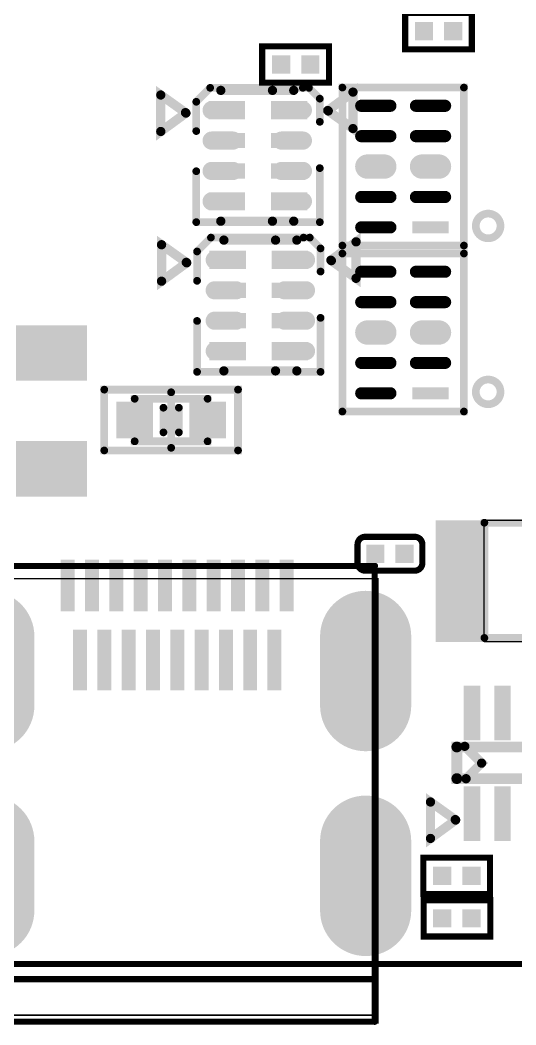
# Model space of a CAD drawing. Extents: x -0.1 to 65.1, y -1.2 to 30.1.
# Drawn here: x 9.87 to 18.02, y -1 to 15.53 of the extents above; entities that cross this region are included whole.
import ezdxf

# ---------------------------------------------------------------- set-up
doc = ezdxf.new("R2010")
doc.units = 0
doc.header["$MEASUREMENT"] = 0
doc.linetypes.add('KEEPOUT_00001000$0', pattern=[2, 1, 1])
doc.layers.get('0').update_dxf_attribs({"linetype": 'CONTINUOUS'})
for name, color, linetype in [('BOARD_OUTLINE_00', 183, 'CONTINUOUS'), ('DRIL_NPLTE_THRU_01', 3, 'CONTINUOUS'), ('DRIL_NPLTE_THRU_02', 171, 'CONTINUOUS'), ('DRIL_NPLTE_THRU_03', 34, 'CONTINUOUS'), ('DRIL_NPLTE_THRU_04', 222, 'CONTINUOUS'), ('DRIL_NPLTE_THRU_05', 171, 'CONTINUOUS'), ('DRIL_NPLTE_THRU_06', 186, 'CONTINUOUS'), ('DRIL_NPLTE_THRU_07', 171, 'CONTINUOUS'), ('DRIL_NPLTE_THRU_08', 2, 'CONTINUOUS'), ('DRIL_PLTE_THRU_01', 3, 'CONTINUOUS'), ('DRIL_PLTE_THRU_02', 171, 'CONTINUOUS'), ('DRIL_PLTE_THRU_03', 34, 'CONTINUOUS'), ('DRIL_PLTE_THRU_04', 222, 'CONTINUOUS'), ('DRIL_PLTE_THRU_05', 171, 'CONTINUOUS'), ('DRIL_PLTE_THRU_06', 186, 'CONTINUOUS'), ('DRIL_PLTE_THRU_07', 171, 'CONTINUOUS'), ('DRIL_PLTE_THRU_08', 2, 'CONTINUOUS'), ('KEEPOUT_01', 1, 'CONTINUOUS'), ('PADS_BOT', 56, 'CONTINUOUS'), ('PADS_INNER', 96, 'CONTINUOUS'), ('PADS_TOP', 96, 'CONTINUOUS'), ('PART_TOP_2DLINE_00', 254, 'CONTINUOUS'), ('PART_TOP_2DLINE_01', 254, 'CONTINUOUS'), ('PART_TOP_2DLINE_108', 7, 'CONTINUOUS'), ('PART_TOP_2DLINE_120', 6, 'CONTINUOUS'), ('PART_TOP_2DLINE_126', 1, 'CONTINUOUS')]:
    doc.layers.add(name, color=color, linetype=linetype)

# ---------------------------------------------------------------- blocks, each defined once
blk = doc.blocks.new('BOARD_1')
at = {"layer": 'BOARD_OUTLINE_00', "const_width": 0.102}
blk.add_lwpolyline([(0, 0), (0, 24.854, -0.414214), (2.457, 27.311), (62.522, 27.311, -0.414214), (65.002, 24.832), (65.002, -0.229, -0.414214), (62.536, -2.694), (2.527, -2.694, -0.414214), (-0.013, -0.153), (-0.013, 0)], format="xyb", close=True, dxfattribs=at)
blk = doc.blocks.new('SMOOTH_0$1016')
at = {"const_width": 0.0508}
blk.add_lwpolyline([(-0.0254, 0, 1), (0.0254, 0, 1)], format="xyb", close=True, dxfattribs=at)
blk = doc.blocks.new('PART_BODY_TOP_72')
at = {"layer": 'PART_TOP_2DLINE_01', "const_width": 0.1016}
blk.add_lwpolyline([(-0.5461, -0.29972), (0.55118, -0.29972), (0.55118, 0.29972), (-0.5461, 0.29972)], close=True, dxfattribs=at)
at = {"layer": 'PART_TOP_2DLINE_01'}
for p in [(-0.5461, 0.29972), (0.55118, 0.29972), (-0.5461, -0.29972), (0.55118, -0.29972)]:
    blk.add_blockref('SMOOTH_0$1016', p, dxfattribs=at)
blk = doc.blocks.new('DRIL_HOLE_0')
blk.add_lwpolyline([(0, 0, 1), (0, 0, 1)], format="xyb", close=True)
blk = doc.blocks.new('PAD_0')
blk.add_lwpolyline([(0, 0, 1), (0, 0, 1)], format="xyb", close=True)
blk = doc.blocks.new('PAD_1')
at = {"const_width": 0.29972}
blk.add_lwpolyline([(-0.14986, 0), (0.14986, 0)], dxfattribs=at)
blk = doc.blocks.new('STK_TOP_11')
at = {"layer": 'DRIL_NPLTE_THRU_01'}
blk.add_blockref('DRIL_HOLE_0', (0, 0), dxfattribs=at)
at = {"layer": 'DRIL_NPLTE_THRU_02'}
blk.add_blockref('DRIL_HOLE_0', (0, 0), dxfattribs=at)
at = {"layer": 'DRIL_NPLTE_THRU_03'}
blk.add_blockref('DRIL_HOLE_0', (0, 0), dxfattribs=at)
at = {"layer": 'DRIL_NPLTE_THRU_04'}
blk.add_blockref('DRIL_HOLE_0', (0, 0), dxfattribs=at)
at = {"layer": 'DRIL_NPLTE_THRU_05'}
blk.add_blockref('DRIL_HOLE_0', (0, 0), dxfattribs=at)
at = {"layer": 'DRIL_NPLTE_THRU_06'}
blk.add_blockref('DRIL_HOLE_0', (0, 0), dxfattribs=at)
at = {"layer": 'DRIL_NPLTE_THRU_07'}
blk.add_blockref('DRIL_HOLE_0', (0, 0), dxfattribs=at)
at = {"layer": 'DRIL_NPLTE_THRU_08'}
blk.add_blockref('DRIL_HOLE_0', (0, 0), dxfattribs=at)
at = {"layer": 'PADS_BOT'}
blk.add_blockref('PAD_0', (0, 0), dxfattribs=at)
at = {"layer": 'PADS_INNER'}
blk.add_blockref('PAD_0', (0, 0), dxfattribs=at)
at = {"layer": 'PADS_TOP'}
blk.add_blockref('PAD_1', (0, 0), dxfattribs=at)
blk = doc.blocks.new('SYM_TOP_18')
for name, p in [('PART_BODY_TOP_72', (0, 0)), ('STK_TOP_11', (-0.24003, 0)), ('STK_TOP_11', (0.24003, 0))]:
    blk.add_blockref(name, p)
blk = doc.blocks.new('PART_TOP_51')
blk.add_blockref('SYM_TOP_18', (0, 0))
blk = doc.blocks.new('PART_TOP_52')
blk.add_blockref('SYM_TOP_18', (0, 0))
blk = doc.blocks.new('PART_BODY_TOP_64')
at = {"layer": 'PART_TOP_2DLINE_00', "const_width": 0.102}
blk.add_lwpolyline([(-0.533, 0.152, -0.414214), (-0.406, 0.279), (0.406, 0.279, -0.414214), (0.533, 0.152), (0.533, -0.152, -0.414214), (0.406, -0.279), (-0.406, -0.279, -0.414214), (-0.533, -0.152)], format="xyb", close=True, dxfattribs=at)
at = {"layer": 'PART_TOP_2DLINE_00'}
for p in [(-0.533, 0.152), (-0.406, 0.279)]:
    blk.add_blockref('SMOOTH_0$1016', p, dxfattribs=at)
blk = doc.blocks.new('SYM_TOP_10')
for name, p in [('PART_BODY_TOP_64', (0, 0)), ('STK_TOP_11', (-0.24003, 0)), ('STK_TOP_11', (0.24003, 0))]:
    blk.add_blockref(name, p)
blk = doc.blocks.new('PART_TOP_53')
blk.add_blockref('SYM_TOP_10', (0, 0))
blk = doc.blocks.new('SMOOTH_0$127')
at = {"const_width": 0.0635}
blk.add_lwpolyline([(-0.03175, 0, 1), (0.03175, 0, 1)], format="xyb", close=True, dxfattribs=at)
blk = doc.blocks.new('PART_BODY_TOP_75')
at = {"layer": 'KEEPOUT_01', "linetype": 'KEEPOUT_00001000$0'}
blk.add_lwpolyline([(-0.6, 1), (0.6, 1), (0.6, -1), (-0.6, -1)], close=True, dxfattribs=at)
at = {"layer": 'PART_TOP_2DLINE_00', "const_width": 0.127}
blk.add_lwpolyline([(-0.59436, 0.93472), (0.5969, 0.93472), (0.5969, -0.96012), (-0.59436, -0.96012)], close=True, dxfattribs=at)
at = {"layer": 'PART_TOP_2DLINE_00'}
for p in [(-0.59436, 0.93472), (0.5969, 0.93472), (-0.59436, -0.96012), (0.5969, -0.96012)]:
    blk.add_blockref('SMOOTH_0$127', p, dxfattribs=at)
blk = doc.blocks.new('PAD_2')
at = {"const_width": 0.8}
blk.add_lwpolyline([(-1, 0), (1, 0)], dxfattribs=at)
blk = doc.blocks.new('STK_TOP_17')
at = {"layer": 'DRIL_NPLTE_THRU_01'}
blk.add_blockref('DRIL_HOLE_0', (0, 0), dxfattribs=at)
at = {"layer": 'DRIL_NPLTE_THRU_02'}
blk.add_blockref('DRIL_HOLE_0', (0, 0), dxfattribs=at)
at = {"layer": 'DRIL_NPLTE_THRU_03'}
blk.add_blockref('DRIL_HOLE_0', (0, 0), dxfattribs=at)
at = {"layer": 'DRIL_NPLTE_THRU_04'}
blk.add_blockref('DRIL_HOLE_0', (0, 0), dxfattribs=at)
at = {"layer": 'DRIL_NPLTE_THRU_05'}
blk.add_blockref('DRIL_HOLE_0', (0, 0), dxfattribs=at)
at = {"layer": 'DRIL_NPLTE_THRU_06'}
blk.add_blockref('DRIL_HOLE_0', (0, 0), dxfattribs=at)
at = {"layer": 'DRIL_NPLTE_THRU_07'}
blk.add_blockref('DRIL_HOLE_0', (0, 0), dxfattribs=at)
at = {"layer": 'DRIL_NPLTE_THRU_08'}
blk.add_blockref('DRIL_HOLE_0', (0, 0), dxfattribs=at)
at = {"layer": 'PADS_BOT'}
blk.add_blockref('PAD_0', (0, 0), dxfattribs=at)
at = {"layer": 'PADS_INNER'}
blk.add_blockref('PAD_0', (0, 0), dxfattribs=at)
at = {"layer": 'PADS_TOP', "rotation": 90}
blk.add_blockref('PAD_2', (0, 0), dxfattribs=at)
blk = doc.blocks.new('SYM_TOP_21')
for name, p in [('STK_TOP_17', (-1, 0)), ('STK_TOP_17', (1, 0)), ('PART_BODY_TOP_75', (0, 0))]:
    blk.add_blockref(name, p)
blk = doc.blocks.new('PART_TOP_88')
blk.add_blockref('SYM_TOP_21', (0, 0))
blk = doc.blocks.new('SMOOTH_0$1778')
at = {"const_width": 0.0889}
blk.add_lwpolyline([(-0.04445, 0, 1), (0.04445, 0, 1)], format="xyb", close=True, dxfattribs=at)
blk = doc.blocks.new('SMOOTH_0$1524')
at = {"const_width": 0.0762}
blk.add_lwpolyline([(-0.0381, 0, 1), (0.0381, 0, 1)], format="xyb", close=True, dxfattribs=at)
blk = doc.blocks.new('PART_BODY_TOP_77')
at = {"layer": 'PART_TOP_2DLINE_00', "const_width": 0.178}
blk.add_lwpolyline([(-0.75, 0.27), (0.75, 0.27), (0.75, -0.25), (-0.75, -0.25)], close=True, dxfattribs=at)
at = {"layer": 'PART_TOP_2DLINE_00', "const_width": 0.152}
for points in [[(-0.619, 0.281), (-0.342, 0.004), (-0.598, -0.252)], [(-0.776, -0.925), (-1.183, -0.635), (-1.183, -1.235), (-0.769, -0.932)]]:
    blk.add_lwpolyline(points, dxfattribs=at)
at = {"layer": 'PART_TOP_2DLINE_00'}
for name, p in [('SMOOTH_0$1778', (-0.75, 0.27)), ('SMOOTH_0$1524', (-0.619, 0.281)), ('SMOOTH_0$1778', (0.75, 0.27)), ('SMOOTH_0$1524', (-0.342, 0.004)), ('SMOOTH_0$1778', (-0.75, -0.25)), ('SMOOTH_0$1778', (0.75, -0.25)), ('SMOOTH_0$1524', (-0.598, -0.252)), ('SMOOTH_0$1524', (-1.183, -0.635)), ('SMOOTH_0$1524', (-0.776, -0.925)), ('SMOOTH_0$1524', (-0.769, -0.932)), ('SMOOTH_0$1524', (-1.183, -1.235))]:
    blk.add_blockref(name, p, dxfattribs=at)
blk = doc.blocks.new('PAD_17')
at = {"const_width": 0.27}
blk.add_lwpolyline([(-0.577, 0), (0.323, 0)], dxfattribs=at)
blk = doc.blocks.new('STK_TOP_18')
at = {"layer": 'DRIL_PLTE_THRU_01'}
blk.add_blockref('DRIL_HOLE_0', (0, 0), dxfattribs=at)
at = {"layer": 'DRIL_PLTE_THRU_02'}
blk.add_blockref('DRIL_HOLE_0', (0, 0), dxfattribs=at)
at = {"layer": 'DRIL_PLTE_THRU_03'}
blk.add_blockref('DRIL_HOLE_0', (0, 0), dxfattribs=at)
at = {"layer": 'DRIL_PLTE_THRU_04'}
blk.add_blockref('DRIL_HOLE_0', (0, 0), dxfattribs=at)
at = {"layer": 'DRIL_PLTE_THRU_05'}
blk.add_blockref('DRIL_HOLE_0', (0, 0), dxfattribs=at)
at = {"layer": 'DRIL_PLTE_THRU_06'}
blk.add_blockref('DRIL_HOLE_0', (0, 0), dxfattribs=at)
at = {"layer": 'DRIL_PLTE_THRU_07'}
blk.add_blockref('DRIL_HOLE_0', (0, 0), dxfattribs=at)
at = {"layer": 'DRIL_PLTE_THRU_08'}
blk.add_blockref('DRIL_HOLE_0', (0, 0), dxfattribs=at)
at = {"layer": 'PADS_BOT'}
blk.add_blockref('PAD_0', (0, 0), dxfattribs=at)
at = {"layer": 'PADS_INNER'}
blk.add_blockref('PAD_0', (0, 0), dxfattribs=at)
at = {"layer": 'PADS_TOP', "rotation": 90}
blk.add_blockref('PAD_17', (0, 0), dxfattribs=at)
blk = doc.blocks.new('PAD_18')
at = {"const_width": 0.27}
blk.add_lwpolyline([(-0.323, 0), (0.577, 0)], dxfattribs=at)
blk = doc.blocks.new('STK_TOP_19')
at = {"layer": 'DRIL_PLTE_THRU_01'}
blk.add_blockref('DRIL_HOLE_0', (0, 0), dxfattribs=at)
at = {"layer": 'DRIL_PLTE_THRU_02'}
blk.add_blockref('DRIL_HOLE_0', (0, 0), dxfattribs=at)
at = {"layer": 'DRIL_PLTE_THRU_03'}
blk.add_blockref('DRIL_HOLE_0', (0, 0), dxfattribs=at)
at = {"layer": 'DRIL_PLTE_THRU_04'}
blk.add_blockref('DRIL_HOLE_0', (0, 0), dxfattribs=at)
at = {"layer": 'DRIL_PLTE_THRU_05'}
blk.add_blockref('DRIL_HOLE_0', (0, 0), dxfattribs=at)
at = {"layer": 'DRIL_PLTE_THRU_06'}
blk.add_blockref('DRIL_HOLE_0', (0, 0), dxfattribs=at)
at = {"layer": 'DRIL_PLTE_THRU_07'}
blk.add_blockref('DRIL_HOLE_0', (0, 0), dxfattribs=at)
at = {"layer": 'DRIL_PLTE_THRU_08'}
blk.add_blockref('DRIL_HOLE_0', (0, 0), dxfattribs=at)
at = {"layer": 'PADS_BOT'}
blk.add_blockref('PAD_0', (0, 0), dxfattribs=at)
at = {"layer": 'PADS_INNER'}
blk.add_blockref('PAD_0', (0, 0), dxfattribs=at)
at = {"layer": 'PADS_TOP', "rotation": 90}
blk.add_blockref('PAD_18', (0, 0), dxfattribs=at)
blk = doc.blocks.new('SYM_TOP_23')
for name, p in [('STK_TOP_19', (-0.5, 0.7)), ('STK_TOP_19', (0, 0.7)), ('STK_TOP_19', (0.5, 0.7)), ('PART_BODY_TOP_77', (0, 0)), ('STK_TOP_18', (-0.5, -0.7)), ('STK_TOP_18', (0, -0.7)), ('STK_TOP_18', (0.5, -0.7))]:
    blk.add_blockref(name, p)
blk = doc.blocks.new('PART_TOP_89')
blk.add_blockref('SYM_TOP_23', (0, 0))
blk = doc.blocks.new('PART_BODY_TOP_92')
at = {"layer": 'PART_TOP_2DLINE_00'}
for points, const_width in [([(-1.016, 0.889), (-0.7874, 1.1176)], 0.127), ([(-0.7874, 1.1176), (0.7366, 1.1176)], 0.127), ([(0.7366, 1.1176), (0.8382, 1.1176), (1.016, 0.9398)], 0.127), ([(-1.19362, 0.71013), (-1.6, 1), (-1.6, 0.4), (-1.186, 0.70277)], 0.1524), ([(1.016, 0.9398), (1.016, 0.5588)], 0.127), ([(-1.016, 0.4064), (-1.016, 0.889)], 0.127), ([(1.016, -1.0922), (1.016, -0.2032)], 0.127), ([(-1.016, -0.254), (-1.016, -1.0922)], 0.127), ([(-1.016, -1.0922), (1.016, -1.0922)], 0.127)]:
    blk.add_lwpolyline(points, dxfattribs=dict(at, const_width=const_width))
for name, p in [('SMOOTH_0$127', (-0.7874, 1.1176)), ('SMOOTH_0$127', (-0.7874, 1.1176)), ('SMOOTH_0$127', (0.7366, 1.1176)), ('SMOOTH_0$127', (0.7366, 1.1176)), ('SMOOTH_0$127', (0.8382, 1.1176)), ('SMOOTH_0$1524', (-1.6, 1)), ('SMOOTH_0$127', (1.016, 0.9398)), ('SMOOTH_0$127', (1.016, 0.9398)), ('SMOOTH_0$127', (-1.016, 0.889)), ('SMOOTH_0$127', (-1.016, 0.889)), ('SMOOTH_0$1524', (-1.19362, 0.71013)), ('SMOOTH_0$1524', (-1.186, 0.70277)), ('SMOOTH_0$127', (1.016, 0.5588)), ('SMOOTH_0$1524', (-1.6, 0.4)), ('SMOOTH_0$127', (-1.016, 0.4064)), ('SMOOTH_0$127', (1.016, -0.2032)), ('SMOOTH_0$127', (-1.016, -0.254)), ('SMOOTH_0$127', (-1.016, -1.0922)), ('SMOOTH_0$127', (-1.016, -1.0922)), ('SMOOTH_0$127', (1.016, -1.0922)), ('SMOOTH_0$127', (1.016, -1.0922))]:
    blk.add_blockref(name, p, dxfattribs=at)
blk = doc.blocks.new('PAD_23')
at = {"const_width": 0.29972}
blk.add_lwpolyline([(-0.29972, 0), (0.29972, 0)], dxfattribs=at)
blk = doc.blocks.new('STK_TOP_32')
at = {"layer": 'DRIL_NPLTE_THRU_01'}
blk.add_blockref('DRIL_HOLE_0', (0, 0), dxfattribs=at)
at = {"layer": 'DRIL_NPLTE_THRU_02'}
blk.add_blockref('DRIL_HOLE_0', (0, 0), dxfattribs=at)
at = {"layer": 'DRIL_NPLTE_THRU_03'}
blk.add_blockref('DRIL_HOLE_0', (0, 0), dxfattribs=at)
at = {"layer": 'DRIL_NPLTE_THRU_04'}
blk.add_blockref('DRIL_HOLE_0', (0, 0), dxfattribs=at)
at = {"layer": 'DRIL_NPLTE_THRU_05'}
blk.add_blockref('DRIL_HOLE_0', (0, 0), dxfattribs=at)
at = {"layer": 'DRIL_NPLTE_THRU_06'}
blk.add_blockref('DRIL_HOLE_0', (0, 0), dxfattribs=at)
at = {"layer": 'DRIL_NPLTE_THRU_07'}
blk.add_blockref('DRIL_HOLE_0', (0, 0), dxfattribs=at)
at = {"layer": 'DRIL_NPLTE_THRU_08'}
blk.add_blockref('DRIL_HOLE_0', (0, 0), dxfattribs=at)
at = {"layer": 'PADS_BOT'}
blk.add_blockref('PAD_0', (0, 0), dxfattribs=at)
at = {"layer": 'PADS_INNER'}
blk.add_blockref('PAD_0', (0, 0), dxfattribs=at)
at = {"layer": 'PADS_TOP'}
blk.add_blockref('PAD_23', (0, 0), dxfattribs=at)
blk = doc.blocks.new('PAD_24')
at = {"const_width": 0.24892}
blk.add_lwpolyline([(-0.29972, 0), (0.29972, 0)], dxfattribs=at)
blk = doc.blocks.new('STK_TOP_33')
at = {"layer": 'DRIL_NPLTE_THRU_01'}
blk.add_blockref('DRIL_HOLE_0', (0, 0), dxfattribs=at)
at = {"layer": 'DRIL_NPLTE_THRU_02'}
blk.add_blockref('DRIL_HOLE_0', (0, 0), dxfattribs=at)
at = {"layer": 'DRIL_NPLTE_THRU_03'}
blk.add_blockref('DRIL_HOLE_0', (0, 0), dxfattribs=at)
at = {"layer": 'DRIL_NPLTE_THRU_04'}
blk.add_blockref('DRIL_HOLE_0', (0, 0), dxfattribs=at)
at = {"layer": 'DRIL_NPLTE_THRU_05'}
blk.add_blockref('DRIL_HOLE_0', (0, 0), dxfattribs=at)
at = {"layer": 'DRIL_NPLTE_THRU_06'}
blk.add_blockref('DRIL_HOLE_0', (0, 0), dxfattribs=at)
at = {"layer": 'DRIL_NPLTE_THRU_07'}
blk.add_blockref('DRIL_HOLE_0', (0, 0), dxfattribs=at)
at = {"layer": 'DRIL_NPLTE_THRU_08'}
blk.add_blockref('DRIL_HOLE_0', (0, 0), dxfattribs=at)
at = {"layer": 'PADS_BOT'}
blk.add_blockref('PAD_0', (0, 0), dxfattribs=at)
at = {"layer": 'PADS_INNER'}
blk.add_blockref('PAD_0', (0, 0), dxfattribs=at)
at = {"layer": 'PADS_TOP'}
blk.add_blockref('PAD_24', (0, 0), dxfattribs=at)
blk = doc.blocks.new('SYM_TOP_38')
for name, p in [('PART_BODY_TOP_92', (0, 0)), ('STK_TOP_32', (-0.512064, 0.750062)), ('STK_TOP_32', (0.512064, 0.750062)), ('STK_TOP_33', (-0.512064, 0.249936)), ('STK_TOP_33', (0.512064, 0.249936)), ('STK_TOP_33', (-0.512064, -0.249936)), ('STK_TOP_33', (0.512064, -0.249936)), ('STK_TOP_32', (-0.512064, -0.750062)), ('STK_TOP_32', (0.512064, -0.750062))]:
    blk.add_blockref(name, p)
blk = doc.blocks.new('PART_TOP_120')
blk.add_blockref('SYM_TOP_38', (0, 0))
blk = doc.blocks.new('PART_BODY_TOP_90')
at = {"layer": 'PART_TOP_2DLINE_00', "const_width": 0.127}
blk.add_lwpolyline([(-1.1, 0.5), (1.1, 0.5), (1.1, -0.5), (-1.1, -0.5)], close=True, dxfattribs=at)
for points in [[(0, 0.4572), (0, -0.4572)], [(-0.127, 0.2032), (-0.127, -0.2032)], [(0.127, 0.2032), (0.127, -0.2032)]]:
    blk.add_lwpolyline(points, dxfattribs=at)
at = {"layer": 'PART_TOP_2DLINE_108', "const_width": 0.127}
blk.add_lwpolyline([(-0.6, 0.35), (0.6, 0.35), (0.6, -0.35), (-0.6, -0.35)], close=True, dxfattribs=at)
at = {"layer": 'PART_TOP_2DLINE_00'}
for p in [(-1.1, 0.5), (0, 0.4572), (1.1, 0.5), (-0.127, 0.2032), (0.127, 0.2032), (-0.127, -0.2032), (0.127, -0.2032), (-1.1, -0.5), (0, -0.4572), (1.1, -0.5)]:
    blk.add_blockref('SMOOTH_0$127', p, dxfattribs=at)
at = {"layer": 'PART_TOP_2DLINE_108'}
for p in [(-0.6, 0.35), (0.6, 0.35), (-0.6, -0.35), (0.6, -0.35)]:
    blk.add_blockref('SMOOTH_0$127', p, dxfattribs=at)
blk = doc.blocks.new('PAD_25')
at = {"const_width": 0.6}
blk.add_lwpolyline([(-0.3, 0), (0.3, 0)], dxfattribs=at)
blk = doc.blocks.new('STK_TOP_30')
at = {"layer": 'DRIL_PLTE_THRU_01'}
blk.add_blockref('DRIL_HOLE_0', (0, 0), dxfattribs=at)
at = {"layer": 'DRIL_PLTE_THRU_02'}
blk.add_blockref('DRIL_HOLE_0', (0, 0), dxfattribs=at)
at = {"layer": 'DRIL_PLTE_THRU_03'}
blk.add_blockref('DRIL_HOLE_0', (0, 0), dxfattribs=at)
at = {"layer": 'DRIL_PLTE_THRU_04'}
blk.add_blockref('DRIL_HOLE_0', (0, 0), dxfattribs=at)
at = {"layer": 'DRIL_PLTE_THRU_05'}
blk.add_blockref('DRIL_HOLE_0', (0, 0), dxfattribs=at)
at = {"layer": 'DRIL_PLTE_THRU_06'}
blk.add_blockref('DRIL_HOLE_0', (0, 0), dxfattribs=at)
at = {"layer": 'DRIL_PLTE_THRU_07'}
blk.add_blockref('DRIL_HOLE_0', (0, 0), dxfattribs=at)
at = {"layer": 'DRIL_PLTE_THRU_08'}
blk.add_blockref('DRIL_HOLE_0', (0, 0), dxfattribs=at)
at = {"layer": 'PADS_BOT'}
blk.add_blockref('PAD_0', (0, 0), dxfattribs=at)
at = {"layer": 'PADS_INNER'}
blk.add_blockref('PAD_0', (0, 0), dxfattribs=at)
at = {"layer": 'PADS_TOP'}
blk.add_blockref('PAD_25', (0, 0), dxfattribs=at)
blk = doc.blocks.new('SYM_TOP_36')
for name, p in [('PART_BODY_TOP_90', (0, 0)), ('STK_TOP_30', (-0.6, 0)), ('STK_TOP_30', (0.6, 0))]:
    blk.add_blockref(name, p)
blk = doc.blocks.new('PART_TOP_136')
blk.add_blockref('SYM_TOP_36', (0, 0))
blk = doc.blocks.new('PART_TOP_137')
blk.add_blockref('SYM_TOP_38', (0, 0))
blk = doc.blocks.new('PART_BODY_TOP_95')
at = {"layer": 'PART_TOP_2DLINE_00', "const_width": 0.127}
blk.add_lwpolyline([(-1.3, -1), (-1.3, 1), (1.3, 1), (1.3, -1)], close=True, dxfattribs=at)
blk.add_lwpolyline([(-0.773684, -1.398016, 1), (-1.180084, -1.398016, 1)], format="xyb", close=True, dxfattribs=at)
at = {"layer": 'PART_TOP_2DLINE_00'}
for p in [(-1.3, 1), (1.3, 1), (-1.3, -1), (1.3, -1)]:
    blk.add_blockref('SMOOTH_0$127', p, dxfattribs=at)
blk = doc.blocks.new('PAD_26')
at = {"const_width": 0.199898}
blk.add_lwpolyline([(-0.299974, 0), (0.299974, 0)], dxfattribs=at)
blk = doc.blocks.new('STK_TOP_38')
at = {"layer": 'DRIL_NPLTE_THRU_01'}
blk.add_blockref('DRIL_HOLE_0', (0, 0), dxfattribs=at)
at = {"layer": 'DRIL_NPLTE_THRU_02'}
blk.add_blockref('DRIL_HOLE_0', (0, 0), dxfattribs=at)
at = {"layer": 'DRIL_NPLTE_THRU_03'}
blk.add_blockref('DRIL_HOLE_0', (0, 0), dxfattribs=at)
at = {"layer": 'DRIL_NPLTE_THRU_04'}
blk.add_blockref('DRIL_HOLE_0', (0, 0), dxfattribs=at)
at = {"layer": 'DRIL_NPLTE_THRU_05'}
blk.add_blockref('DRIL_HOLE_0', (0, 0), dxfattribs=at)
at = {"layer": 'DRIL_NPLTE_THRU_06'}
blk.add_blockref('DRIL_HOLE_0', (0, 0), dxfattribs=at)
at = {"layer": 'DRIL_NPLTE_THRU_07'}
blk.add_blockref('DRIL_HOLE_0', (0, 0), dxfattribs=at)
at = {"layer": 'DRIL_NPLTE_THRU_08'}
blk.add_blockref('DRIL_HOLE_0', (0, 0), dxfattribs=at)
at = {"layer": 'PADS_BOT'}
blk.add_blockref('PAD_0', (0, 0), dxfattribs=at)
at = {"layer": 'PADS_INNER'}
blk.add_blockref('PAD_0', (0, 0), dxfattribs=at)
at = {"layer": 'PADS_TOP', "rotation": 90}
blk.add_blockref('PAD_26', (0, 0), dxfattribs=at)
blk = doc.blocks.new('PAD_27')
at = {"const_width": 0.1}
blk.add_lwpolyline([(-0.24, -0.05), (0.24, -0.05, 1), (0.24, 0.05), (-0.24, 0.05, 1)], format="xyb", close=True, dxfattribs=at)
blk = doc.blocks.new('STK_TOP_37')
at = {"layer": 'DRIL_NPLTE_THRU_01'}
blk.add_blockref('DRIL_HOLE_0', (0, 0), dxfattribs=at)
at = {"layer": 'DRIL_NPLTE_THRU_02'}
blk.add_blockref('DRIL_HOLE_0', (0, 0), dxfattribs=at)
at = {"layer": 'DRIL_NPLTE_THRU_03'}
blk.add_blockref('DRIL_HOLE_0', (0, 0), dxfattribs=at)
at = {"layer": 'DRIL_NPLTE_THRU_04'}
blk.add_blockref('DRIL_HOLE_0', (0, 0), dxfattribs=at)
at = {"layer": 'DRIL_NPLTE_THRU_05'}
blk.add_blockref('DRIL_HOLE_0', (0, 0), dxfattribs=at)
at = {"layer": 'DRIL_NPLTE_THRU_06'}
blk.add_blockref('DRIL_HOLE_0', (0, 0), dxfattribs=at)
at = {"layer": 'DRIL_NPLTE_THRU_07'}
blk.add_blockref('DRIL_HOLE_0', (0, 0), dxfattribs=at)
at = {"layer": 'DRIL_NPLTE_THRU_08'}
blk.add_blockref('DRIL_HOLE_0', (0, 0), dxfattribs=at)
at = {"layer": 'PADS_BOT'}
blk.add_blockref('PAD_0', (0, 0), dxfattribs=at)
at = {"layer": 'PADS_INNER'}
blk.add_blockref('PAD_0', (0, 0), dxfattribs=at)
at = {"layer": 'PADS_TOP', "rotation": 90}
blk.add_blockref('PAD_27', (0, 0), dxfattribs=at)
blk = doc.blocks.new('PAD_28')
at = {"const_width": 0.2}
blk.add_lwpolyline([(-0.14, -0.1), (0.14, -0.1, 1), (0.14, 0.1), (-0.14, 0.1, 1)], format="xyb", close=True, dxfattribs=at)
blk = doc.blocks.new('STK_TOP_39')
at = {"layer": 'DRIL_NPLTE_THRU_01'}
blk.add_blockref('DRIL_HOLE_0', (0, 0), dxfattribs=at)
at = {"layer": 'DRIL_NPLTE_THRU_02'}
blk.add_blockref('DRIL_HOLE_0', (0, 0), dxfattribs=at)
at = {"layer": 'DRIL_NPLTE_THRU_03'}
blk.add_blockref('DRIL_HOLE_0', (0, 0), dxfattribs=at)
at = {"layer": 'DRIL_NPLTE_THRU_04'}
blk.add_blockref('DRIL_HOLE_0', (0, 0), dxfattribs=at)
at = {"layer": 'DRIL_NPLTE_THRU_05'}
blk.add_blockref('DRIL_HOLE_0', (0, 0), dxfattribs=at)
at = {"layer": 'DRIL_NPLTE_THRU_06'}
blk.add_blockref('DRIL_HOLE_0', (0, 0), dxfattribs=at)
at = {"layer": 'DRIL_NPLTE_THRU_07'}
blk.add_blockref('DRIL_HOLE_0', (0, 0), dxfattribs=at)
at = {"layer": 'DRIL_NPLTE_THRU_08'}
blk.add_blockref('DRIL_HOLE_0', (0, 0), dxfattribs=at)
at = {"layer": 'PADS_BOT'}
blk.add_blockref('PAD_0', (0, 0), dxfattribs=at)
at = {"layer": 'PADS_INNER'}
blk.add_blockref('PAD_0', (0, 0), dxfattribs=at)
at = {"layer": 'PADS_TOP', "rotation": 90}
blk.add_blockref('PAD_28', (0, 0), dxfattribs=at)
blk = doc.blocks.new('SYM_TOP_41')
for name, p in [('PART_BODY_TOP_95', (0, 0)), ('STK_TOP_37', (-0.999998, 0.45)), ('STK_TOP_37', (-0.500126, 0.45)), ('STK_TOP_39', (0, 0.45)), ('STK_TOP_37', (0.500126, 0.45)), ('STK_TOP_37', (0.999998, 0.45)), ('STK_TOP_38', (-0.999998, -0.45)), ('STK_TOP_37', (-0.500126, -0.45)), ('STK_TOP_39', (0, -0.45)), ('STK_TOP_37', (0.500126, -0.45)), ('STK_TOP_37', (0.999998, -0.45))]:
    blk.add_blockref(name, p)
blk = doc.blocks.new('PART_TOP_144')
blk.add_blockref('SYM_TOP_41', (0, 0))
blk = doc.blocks.new('PART_BODY_TOP_96')
at = {"layer": 'PART_TOP_2DLINE_00', "const_width": 0.1524}
blk.add_lwpolyline([(-0.73767, 1.16822), (-0.4478, 1.5746), (-1.0478, 1.5746), (-0.74503, 1.1606)], dxfattribs=at)
at = {"layer": 'PART_TOP_2DLINE_126', "const_width": 0.1524}
for points in [[(-1.076198, 0.599948), (-1.076198, 0.249936)], [(1.076198, 0.599948), (1.076198, 0.249936)], [(-1.076198, -0.599948), (-1.076198, 0.249936)], [(1.076198, -0.599948), (1.076198, 0.249936)]]:
    blk.add_lwpolyline(points, dxfattribs=at)
at = {"layer": 'PART_TOP_2DLINE_00'}
for p in [(-1.0478, 1.5746), (-0.4478, 1.5746), (-0.74503, 1.1606), (-0.73767, 1.16822)]:
    blk.add_blockref('SMOOTH_0$1524', p, dxfattribs=at)
at = {"layer": 'PART_TOP_2DLINE_126'}
for p in [(-1.076198, 0.599948), (1.076198, 0.599948), (-1.076198, 0.249936), (-1.076198, 0.249936), (1.076198, 0.249936), (1.076198, 0.249936), (-1.076198, -0.599948), (1.076198, -0.599948)]:
    blk.add_blockref('SMOOTH_0$1524', p, dxfattribs=at)
blk = doc.blocks.new('PAD_29')
at = {"const_width": 0.14986}
blk.add_lwpolyline([(-0.17526, -0.07493), (0.17526, -0.07493, 1), (0.17526, 0.07493), (-0.17526, 0.07493, 1)], format="xyb", close=True, dxfattribs=at)
blk = doc.blocks.new('STK_TOP_40')
at = {"layer": 'DRIL_NPLTE_THRU_01'}
blk.add_blockref('DRIL_HOLE_0', (0, 0), dxfattribs=at)
at = {"layer": 'DRIL_NPLTE_THRU_02'}
blk.add_blockref('DRIL_HOLE_0', (0, 0), dxfattribs=at)
at = {"layer": 'DRIL_NPLTE_THRU_03'}
blk.add_blockref('DRIL_HOLE_0', (0, 0), dxfattribs=at)
at = {"layer": 'DRIL_NPLTE_THRU_04'}
blk.add_blockref('DRIL_HOLE_0', (0, 0), dxfattribs=at)
at = {"layer": 'DRIL_NPLTE_THRU_05'}
blk.add_blockref('DRIL_HOLE_0', (0, 0), dxfattribs=at)
at = {"layer": 'DRIL_NPLTE_THRU_06'}
blk.add_blockref('DRIL_HOLE_0', (0, 0), dxfattribs=at)
at = {"layer": 'DRIL_NPLTE_THRU_07'}
blk.add_blockref('DRIL_HOLE_0', (0, 0), dxfattribs=at)
at = {"layer": 'DRIL_NPLTE_THRU_08'}
blk.add_blockref('DRIL_HOLE_0', (0, 0), dxfattribs=at)
at = {"layer": 'PADS_BOT'}
blk.add_blockref('PAD_0', (0, 0), dxfattribs=at)
at = {"layer": 'PADS_INNER'}
blk.add_blockref('PAD_0', (0, 0), dxfattribs=at)
at = {"layer": 'PADS_TOP', "rotation": 90}
blk.add_blockref('PAD_29', (0, 0), dxfattribs=at)
blk = doc.blocks.new('SYM_TOP_42')
for name, p in [('PART_BODY_TOP_96', (0, 0)), ('STK_TOP_40', (-0.750062, 0.575056)), ('STK_TOP_40', (-0.249936, 0.575056)), ('STK_TOP_40', (0.249936, 0.575056)), ('STK_TOP_40', (0.750062, 0.575056)), ('STK_TOP_40', (-0.750062, -0.575056)), ('STK_TOP_40', (-0.249936, -0.575056)), ('STK_TOP_40', (0.249936, -0.575056)), ('STK_TOP_40', (0.750062, -0.575056))]:
    blk.add_blockref(name, p)
blk = doc.blocks.new('PART_TOP_145')
blk.add_blockref('SYM_TOP_42', (0, 0))
blk = doc.blocks.new('PART_TOP_150')
blk.add_blockref('SYM_TOP_18', (0, 0))
blk = doc.blocks.new('PART_TOP_151')
blk.add_blockref('SYM_TOP_18', (0, 0))
blk = doc.blocks.new('PART_TOP_167')
blk.add_blockref('SYM_TOP_41', (0, 0))
blk = doc.blocks.new('PART_TOP_168')
blk.add_blockref('SYM_TOP_42', (0, 0))
blk = doc.blocks.new('PART_BODY_TOP_84')
at = {"layer": 'PART_TOP_2DLINE_00', "const_width": 0.127}
for points in [[(-0.6985, 1.2065), (-1.4605, 1.2065), (-1.4605, -0.0635)], [(0.6985, 1.2065), (1.4605, 1.2065), (1.4605, -0.0635)]]:
    blk.add_lwpolyline(points, dxfattribs=at)
at = {"layer": 'PART_TOP_2DLINE_00'}
for p in [(-1.4605, 1.2065), (-0.6985, 1.2065), (0.6985, 1.2065), (1.4605, 1.2065), (-1.4605, -0.0635), (1.4605, -0.0635)]:
    blk.add_blockref('SMOOTH_0$127', p, dxfattribs=at)
blk = doc.blocks.new('PAD_19')
at = {"const_width": 0.9144}
blk.add_lwpolyline([(-0.5842, 0), (0.5842, 0)], dxfattribs=at)
blk = doc.blocks.new('STK_TOP_23')
at = {"layer": 'DRIL_PLTE_THRU_01'}
blk.add_blockref('DRIL_HOLE_0', (0, 0), dxfattribs=at)
at = {"layer": 'DRIL_PLTE_THRU_02'}
blk.add_blockref('DRIL_HOLE_0', (0, 0), dxfattribs=at)
at = {"layer": 'DRIL_PLTE_THRU_03'}
blk.add_blockref('DRIL_HOLE_0', (0, 0), dxfattribs=at)
at = {"layer": 'DRIL_PLTE_THRU_04'}
blk.add_blockref('DRIL_HOLE_0', (0, 0), dxfattribs=at)
at = {"layer": 'DRIL_PLTE_THRU_05'}
blk.add_blockref('DRIL_HOLE_0', (0, 0), dxfattribs=at)
at = {"layer": 'DRIL_PLTE_THRU_06'}
blk.add_blockref('DRIL_HOLE_0', (0, 0), dxfattribs=at)
at = {"layer": 'DRIL_PLTE_THRU_07'}
blk.add_blockref('DRIL_HOLE_0', (0, 0), dxfattribs=at)
at = {"layer": 'DRIL_PLTE_THRU_08'}
blk.add_blockref('DRIL_HOLE_0', (0, 0), dxfattribs=at)
at = {"layer": 'PADS_BOT'}
blk.add_blockref('PAD_0', (0, 0), dxfattribs=at)
at = {"layer": 'PADS_INNER'}
blk.add_blockref('PAD_0', (0, 0), dxfattribs=at)
at = {"layer": 'PADS_TOP', "rotation": 90}
blk.add_blockref('PAD_19', (0, 0), dxfattribs=at)
blk = doc.blocks.new('SYM_TOP_30')
for name, p in [('STK_TOP_23', (0, 1.0795)), ('PART_BODY_TOP_84', (0, 0)), ('STK_TOP_23', (-0.9525, -1.0795)), ('STK_TOP_23', (0.9525, -1.0795))]:
    blk.add_blockref(name, p)
blk = doc.blocks.new('PART_TOP_206')
blk.add_blockref('SYM_TOP_30', (0, 0))
blk = doc.blocks.new('SMOOTH_0$0254')
at = {"const_width": 0.0127}
blk.add_lwpolyline([(-0.00635, 0, 1), (0.00635, 0, 1)], format="xyb", close=True, dxfattribs=at)
blk = doc.blocks.new('SMOOTH_0$100076')
at = {"const_width": 0.05}
blk.add_lwpolyline([(-0.025, 0, 1), (0.025, 0, 1)], format="xyb", close=True, dxfattribs=at)
blk = doc.blocks.new('PART_BODY_TOP_108')
at = {"layer": 'PART_TOP_2DLINE_01', "const_width": 0.0254}
blk.add_lwpolyline([(-3.175, -5.969), (3.302, -5.969), (3.302, 1.340104), (-3.175, 1.340104)], close=True, dxfattribs=at)
at = {"layer": 'PART_TOP_2DLINE_120', "const_width": 0.0254}
blk.add_lwpolyline([(-3.175, -5.842), (3.302, -5.842), (3.302, 1.340104), (-3.175, 1.340104)], close=True, dxfattribs=at)
at = {"layer": 'PART_TOP_2DLINE_126', "const_width": 0.100076}
for points in [[(-3.24993, 1.54305), (-3.24993, -5.948934)], [(-3.247898, 1.549908), (3.253994, 1.549908)], [(3.24993, 1.542034), (3.24993, -5.952998)], [(-3.246882, -5.249926), (3.250946, -5.249926)], [(-3.248914, -5.94995), (3.252978, -5.94995)]]:
    blk.add_lwpolyline(points, dxfattribs=at)
at = {"layer": 'PART_TOP_2DLINE_01'}
for p in [(-3.175, 1.340104), (3.302, 1.340104), (-3.175, -5.969), (3.302, -5.969)]:
    blk.add_blockref('SMOOTH_0$0254', p, dxfattribs=at)
at = {"layer": 'PART_TOP_2DLINE_120'}
for p in [(-3.175, 1.340104), (3.302, 1.340104), (-3.175, -5.842), (3.302, -5.842)]:
    blk.add_blockref('SMOOTH_0$0254', p, dxfattribs=at)
at = {"layer": 'PART_TOP_2DLINE_126'}
for p in [(-3.24993, 1.54305), (-3.247898, 1.549908), (3.24993, 1.542034), (3.253994, 1.549908), (-3.246882, -5.249926), (3.250946, -5.249926), (-3.24993, -5.948934), (-3.248914, -5.94995), (3.24993, -5.952998), (3.252978, -5.94995)]:
    blk.add_blockref('SMOOTH_0$100076', p, dxfattribs=at)
blk = doc.blocks.new('PAD_41')
at = {"const_width": 0.23}
blk.add_lwpolyline([(-0.425, 0), (0.425, 0)], dxfattribs=at)
blk = doc.blocks.new('STK_TOP_51')
at = {"layer": 'DRIL_PLTE_THRU_01'}
blk.add_blockref('DRIL_HOLE_0', (0, 0), dxfattribs=at)
at = {"layer": 'DRIL_PLTE_THRU_02'}
blk.add_blockref('DRIL_HOLE_0', (0, 0), dxfattribs=at)
at = {"layer": 'DRIL_PLTE_THRU_03'}
blk.add_blockref('DRIL_HOLE_0', (0, 0), dxfattribs=at)
at = {"layer": 'DRIL_PLTE_THRU_04'}
blk.add_blockref('DRIL_HOLE_0', (0, 0), dxfattribs=at)
at = {"layer": 'DRIL_PLTE_THRU_05'}
blk.add_blockref('DRIL_HOLE_0', (0, 0), dxfattribs=at)
at = {"layer": 'DRIL_PLTE_THRU_06'}
blk.add_blockref('DRIL_HOLE_0', (0, 0), dxfattribs=at)
at = {"layer": 'DRIL_PLTE_THRU_07'}
blk.add_blockref('DRIL_HOLE_0', (0, 0), dxfattribs=at)
at = {"layer": 'DRIL_PLTE_THRU_08'}
blk.add_blockref('DRIL_HOLE_0', (0, 0), dxfattribs=at)
at = {"layer": 'PADS_BOT'}
blk.add_blockref('PAD_0', (0, 0), dxfattribs=at)
at = {"layer": 'PADS_INNER'}
blk.add_blockref('PAD_0', (0, 0), dxfattribs=at)
at = {"layer": 'PADS_TOP', "rotation": 90}
blk.add_blockref('PAD_41', (0, 0), dxfattribs=at)
blk = doc.blocks.new('PAD_44')
at = {"const_width": 0.23}
blk.add_lwpolyline([(-0.5, 0), (0.5, 0)], dxfattribs=at)
blk = doc.blocks.new('STK_TOP_52')
at = {"layer": 'DRIL_PLTE_THRU_01'}
blk.add_blockref('DRIL_HOLE_0', (0, 0), dxfattribs=at)
at = {"layer": 'DRIL_PLTE_THRU_02'}
blk.add_blockref('DRIL_HOLE_0', (0, 0), dxfattribs=at)
at = {"layer": 'DRIL_PLTE_THRU_03'}
blk.add_blockref('DRIL_HOLE_0', (0, 0), dxfattribs=at)
at = {"layer": 'DRIL_PLTE_THRU_04'}
blk.add_blockref('DRIL_HOLE_0', (0, 0), dxfattribs=at)
at = {"layer": 'DRIL_PLTE_THRU_05'}
blk.add_blockref('DRIL_HOLE_0', (0, 0), dxfattribs=at)
at = {"layer": 'DRIL_PLTE_THRU_06'}
blk.add_blockref('DRIL_HOLE_0', (0, 0), dxfattribs=at)
at = {"layer": 'DRIL_PLTE_THRU_07'}
blk.add_blockref('DRIL_HOLE_0', (0, 0), dxfattribs=at)
at = {"layer": 'DRIL_PLTE_THRU_08'}
blk.add_blockref('DRIL_HOLE_0', (0, 0), dxfattribs=at)
at = {"layer": 'PADS_BOT'}
blk.add_blockref('PAD_0', (0, 0), dxfattribs=at)
at = {"layer": 'PADS_INNER'}
blk.add_blockref('PAD_0', (0, 0), dxfattribs=at)
at = {"layer": 'PADS_TOP', "rotation": 90}
blk.add_blockref('PAD_44', (0, 0), dxfattribs=at)
blk = doc.blocks.new('DRIL_SLOT_0002500070000000')
at = {"const_width": 0.3175}
blk.add_lwpolyline([(0.15875, -0.5715), (0.15875, 0.5715, 1), (-0.15875, 0.5715), (-0.15875, -0.5715, 1)], format="xyb", close=True, dxfattribs=at)
blk = doc.blocks.new('PAD_45')
at = {"const_width": 0.449948}
blk.add_lwpolyline([(-0.55005, -0.224974), (0.55005, -0.224974, 1), (0.55005, 0.224974), (-0.55005, 0.224974, 1)], format="xyb", close=True, dxfattribs=at)
blk = doc.blocks.new('PAD_47')
at = {"const_width": 0.75}
blk.add_lwpolyline([(-0.57, -0.375), (0.57, -0.375, 1), (0.57, 0.375), (-0.57, 0.375, 1)], format="xyb", close=True, dxfattribs=at)
blk = doc.blocks.new('STK_TOP_53')
at = {"layer": 'DRIL_PLTE_THRU_01'}
blk.add_blockref('DRIL_SLOT_0002500070000000', (0, 0), dxfattribs=at)
at = {"layer": 'DRIL_PLTE_THRU_02'}
blk.add_blockref('DRIL_SLOT_0002500070000000', (0, 0), dxfattribs=at)
at = {"layer": 'DRIL_PLTE_THRU_03'}
blk.add_blockref('DRIL_SLOT_0002500070000000', (0, 0), dxfattribs=at)
at = {"layer": 'DRIL_PLTE_THRU_04'}
blk.add_blockref('DRIL_SLOT_0002500070000000', (0, 0), dxfattribs=at)
at = {"layer": 'DRIL_PLTE_THRU_05'}
blk.add_blockref('DRIL_SLOT_0002500070000000', (0, 0), dxfattribs=at)
at = {"layer": 'DRIL_PLTE_THRU_06'}
blk.add_blockref('DRIL_SLOT_0002500070000000', (0, 0), dxfattribs=at)
at = {"layer": 'DRIL_PLTE_THRU_07'}
blk.add_blockref('DRIL_SLOT_0002500070000000', (0, 0), dxfattribs=at)
at = {"layer": 'DRIL_PLTE_THRU_08'}
blk.add_blockref('DRIL_SLOT_0002500070000000', (0, 0), dxfattribs=at)
at = {"layer": 'PADS_BOT', "rotation": 90}
blk.add_blockref('PAD_47', (0, 0), dxfattribs=at)
at = {"layer": 'PADS_INNER', "rotation": 90}
blk.add_blockref('PAD_45', (0, 0), dxfattribs=at)
at = {"layer": 'PADS_TOP', "rotation": 90}
blk.add_blockref('PAD_47', (0, 0), dxfattribs=at)
blk = doc.blocks.new('SYM_TOP_54')
for name, p in [('STK_TOP_51', (-1.8, 1.225)), ('STK_TOP_51', (-1.4, 1.225)), ('STK_TOP_51', (-1, 1.225)), ('STK_TOP_51', (-0.6, 1.225)), ('STK_TOP_51', (-0.2, 1.225)), ('STK_TOP_51', (0.2, 1.225)), ('STK_TOP_51', (0.6, 1.225)), ('STK_TOP_51', (1, 1.225)), ('STK_TOP_51', (1.4, 1.225)), ('STK_TOP_51', (1.8, 1.225)), ('PART_BODY_TOP_108', (0, 0)), ('STK_TOP_53', (-3.1, -0.18)), ('STK_TOP_53', (3.1, -0.18)), ('STK_TOP_52', (-1.6, 0)), ('STK_TOP_52', (-1.2, 0)), ('STK_TOP_52', (-0.8, 0)), ('STK_TOP_52', (-0.4, 0)), ('STK_TOP_52', (0, 0)), ('STK_TOP_52', (0.4, 0)), ('STK_TOP_52', (0.8, 0)), ('STK_TOP_52', (1.2, 0)), ('STK_TOP_52', (1.6, 0)), ('STK_TOP_53', (-3.1, -3.55)), ('STK_TOP_53', (3.1, -3.55))]:
    blk.add_blockref(name, p)
blk = doc.blocks.new('PART_TOP_215')
blk.add_blockref('SYM_TOP_54', (0, 0))

msp = doc.modelspace()

# ---------------------------------------------------------------- block references
for name, p in [('BOARD_1', (0, 2.69399)), ('PART_TOP_120', (13.7795, 13.29849)), ('PART_TOP_137', (13.7922, 10.83469)), ('PART_TOP_136', (12.35, 8.95)), ('PART_TOP_53', (15.95, 6.75)), ('PART_TOP_215', (12.45, 5)), ('PART_TOP_89', (17.8, 3.3)), ('PART_TOP_52', (17.05, 0.75))]:
    msp.add_blockref(name, p)
for name, p, rotation in [('PART_TOP_151', (16.75, 15.35), 180), ('PART_TOP_150', (14.4, 14.8), 180), ('PART_TOP_145', (13.7668, 13.29849), 270), ('PART_TOP_144', (16.1671, 13.12069), 90), ('PART_TOP_168', (13.8176, 10.83469), 270), ('PART_TOP_167', (16.1671, 10.39019), 90), ('PART_TOP_206', (9.3, 9.1), 90), ('PART_TOP_88', (18.1, 6.3), 180), ('PART_TOP_51', (17.05, 1.45), 180)]:
    msp.add_blockref(name, p, dxfattribs=dict(rotation=rotation))

doc.saveas('drawing.dxf')
